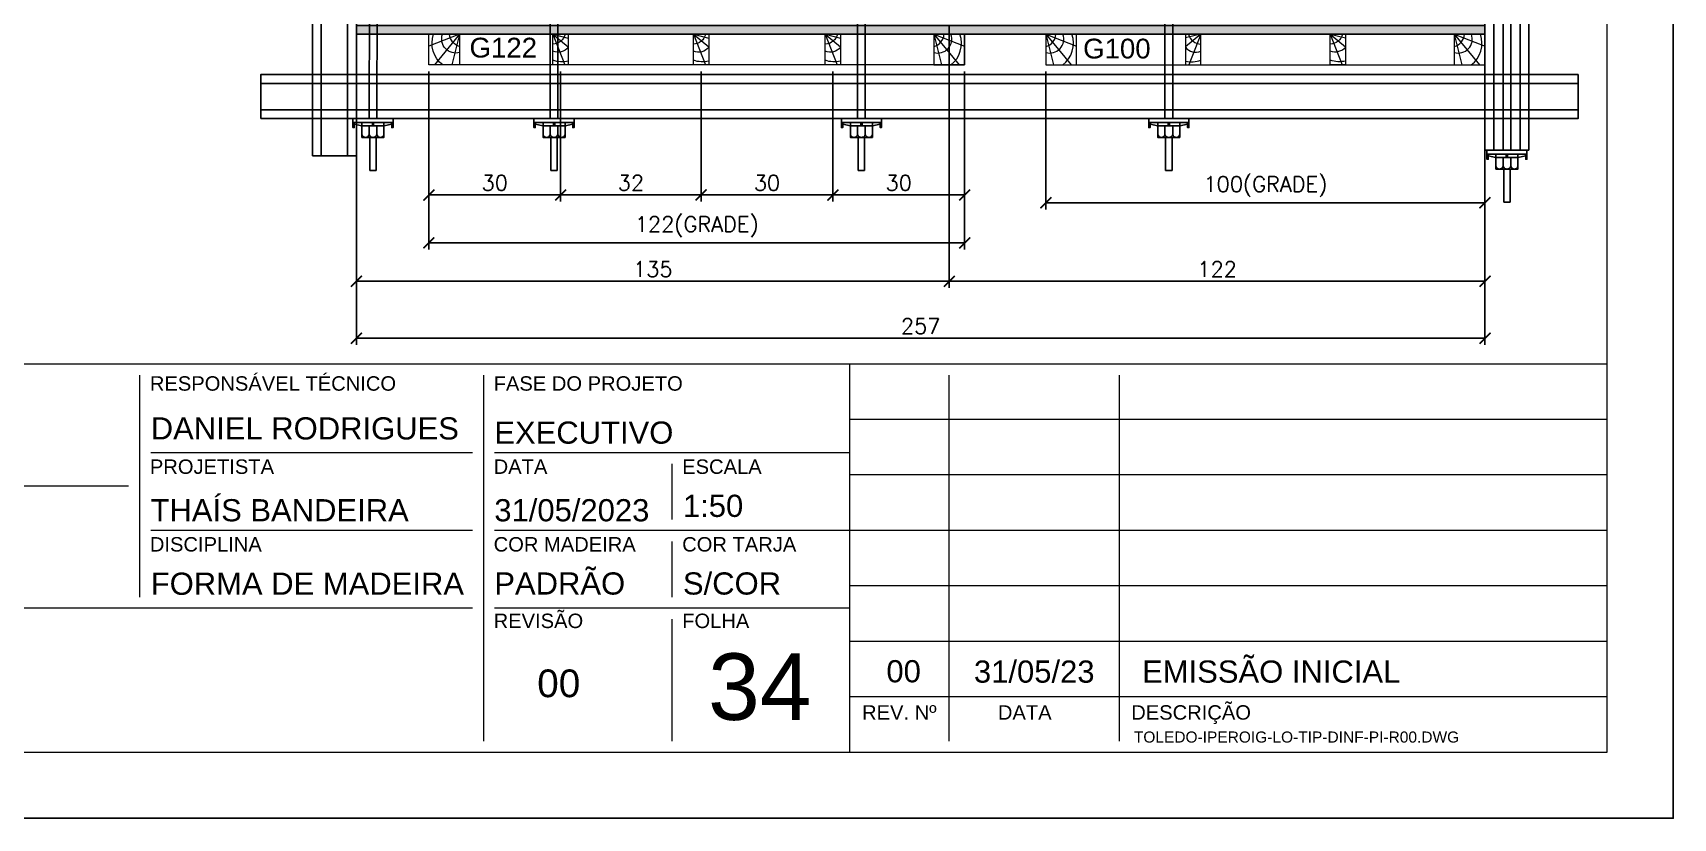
# Model space of a CAD drawing. Extents: x -23436 to 4767, y -3862 to 10024.
# Drawn here: x -16768 to -16021, y -518 to -160 of the extents above; entities that cross this region are included whole.
import ezdxf
from ezdxf.enums import TextEntityAlignment as Align

# ---------------------------------------------------------------- set-up
doc = ezdxf.new("R2010")
doc.units = 0
doc.header["$PDMODE"] = 2
doc.header["$PDSIZE"] = 10
doc.linetypes.add('CABLIN', pattern=[0.35, 0.25, -0.1])
doc.layers.get('0').update_dxf_attribs({"lineweight": 13})
doc.layers.get('Defpoints').update_dxf_attribs({"lineweight": 13})
for name, color, linetype in [('Barra de Ancoragem', 20, 'Continuous'), ('CHAPA', 1, 'Continuous'), ('Cota', 4, 'Continuous'), ('Cota Seção (2x)', 4, 'Continuous'), ('Hachura', 252, 'CABLIN'), ('MB Logo', 254, 'Continuous'), ('Perfil Metálico', 224, 'Continuous')]:
    doc.layers.add(name, color=color, linetype=linetype)
for name, color, linetype, lineweight in [('FOLHA MB', 7, 'Continuous', 13), ('Madeira', 100, 'Continuous', 13), ('N° FOLHA', 5, 'Continuous', 13), ('Texto Seção', 7, 'Continuous', 15)]:
    doc.layers.add(name, color=color, linetype=linetype, lineweight=lineweight)
doc.layers.add('Laje_Perimetro', color=7, linetype='Continuous', plot=False)
doc.styles.add('MB_C01', font='arial.ttf', dxfattribs={"height": 1.3})
doc.styles.add('MB_C02', font='arial.ttf', dxfattribs={"height": 2})
doc.styles.add('MB_C03', font='arial.ttf', dxfattribs={"height": 2.5})
doc.styles.add('MB_C04', font='arial.ttf', dxfattribs={"height": 6})
doc.styles.add('ROMANS', font='romans.shx')
doc.styles.add('SANSSERIF', font='sas_____.pfb')
doc.dimstyles.new('COTA SECAO', dxfattribs={"dimtxt": 7, "dimasz": 5, "dimexe": 3, "dimexo": 3, "dimgap": 2, "dimtad": 3, "dimdec": 1, "dimlfac": 0.5, "dimzin": 12, "dimdsep": 46, "dimtxsty": 'ROMANS', "dimblk": 'ARCHTICK', "dimcen": 0, "dimclrd": 4, "dimclre": 4, "dimclrt": 1, "dimadec": 1, "dimazin": 3, "dimtfac": 1, "dimtdec": 1, "dimtmove": 0, "dimatfit": 3, "dimldrblk": 'OBLIQUE', "dimfxl": 0, "dimtolj": 1, "dimtzin": 12, "dimarcsym": 0})

# ---------------------------------------------------------------- blocks, each defined once
blk = doc.blocks.new('A$C169d8357')
at = {"layer": 'FOLHA MB', "color": 1}
for p, q in [((1109.82, 356.72), (70, 356.72)), ((786.55, 351.67), (786.55, 250.65)), ((943.14, 351.67), (943.14, 184.99)), ((1109.82, 356.72), (1109.82, 179.94)), ((1455.02, 356.72), (1109.82, 356.72)), ((1155.28, 184.99), (1155.28, 351.67)), ((1232.62, 351.67), (1232.62, 184.99)), ((1455.02, 331.47), (1109.82, 331.47)), ((938.09, 316.32), (791.61, 316.32)), ((1109.82, 316.32), (948.19, 316.32)), ((1029, 311.26), (1029, 286.01)), ((781.5, 301.16), (450.7, 301.16)), ((1455.02, 306.21), (1109.82, 306.21)), ((938.09, 280.96), (791.61, 280.96)), ((1109.82, 280.96), (948.19, 280.96)), ((1455.02, 280.96), (1109.82, 280.96)), ((1029, 275.91), (1029, 250.65)), ((1455.02, 255.7), (1109.82, 255.7)), ((938.09, 245.6), (450.7, 245.6)), ((1109.82, 245.6), (948.19, 245.6)), ((1029, 240.55), (1029, 184.99)), ((1455.02, 230.45), (1109.82, 230.45)), ((1455.02, 205.19), (1109.82, 205.19))]:
    blk.add_line(p, q, dxfattribs=at)
for points in [[(0, 1199.94), (0, 149.94), (1485.02, 149.94), (1485.02, 1199.94)], [(70, 1169.94), (70, 179.94), (1455.02, 179.94), (1455.02, 1169.94)]]:
    blk.add_lwpolyline(points, close=True, dxfattribs=at)
at = {"layer": 'FOLHA MB', "color": 6, "style": 'MB_C01'}
for s, height, p in [('RESPONSÁVEL TÉCNICO', 6.5663, (791.21, 344.6)), ('FASE DO PROJETO', 6.5663, (947.79, 344.6)), ('PROJETISTA', 6.566, (791.21, 306.72)), ('DATA', 6.566, (947.79, 306.72)), ('ESCALA', 6.566, (1033.66, 306.72)), ('DISCIPLINA', 6.566, (791.21, 271.36)), ('COR MADEIRA', 6.5663, (947.79, 271.36)), ('COR TARJA', 6.566, (1033.66, 271.36)), ('REVISÃO', 6.566, (947.79, 236.51)), ('FOLHA', 6.566, (1033.66, 236.51))]:
    blk.add_text(s, height=height, dxfattribs=at).set_placement(p)
at = {"layer": 'FOLHA MB', "color": 5}
for s, height, style, p in [('DANIEL RODRIGUES', 10.102, 'MB_C02', (791.61, 322.38)), ('EXECUTIVO', 10.102, 'MB_C02', (948.09, 320.46)), ('THAÍS BANDEIRA', 10.102, 'MB_C02', (791.51, 285.11)), ('31/05/2023', 10.102, 'MB_C02', (948.09, 285.11)), ('1:50', 10.102, 'MB_C02', (1034, 287.12)), ('FORMA DE MADEIRA', 10.102, 'MB_C02', (791.61, 251.66)), ('PADRÃO', 10.102, 'MB_C02', (948.09, 251.76)), ('S/COR', 10.102, 'MB_C02', (1034, 251.76)), ('EMISSÃO INICIAL', 10.102, 'MB_C02', (1243.12, 211.64)), ('00', 12.628, 'MB_C03', (967.63, 205.03)), ('00', 10.102, 'MB_C02', (1126.67, 211.8)), ('31/05/23', 10.102, 'MB_C02', (1166.54, 211.64))]:
    blk.add_text(s, height=height, dxfattribs=dict(at, style=style)).set_placement(p)
at = {"layer": 'FOLHA MB', "color": 6, "style": 'MB_C01'}
for s, p in [('DESCRIÇÃO', (1265.45, 198.09)), ('REV. Nº', (1132.55, 198.09)), ('DATA', (1189.69, 198.09))]:
    blk.add_text(s, height=6.566, dxfattribs=at).set_placement(p, align=Align.MIDDLE_CENTER)
at = {"layer": 'FOLHA MB', "insert": (1239.38, 189.41), "char_height": 5.051, "width": 210.8177, "attachment_point": 1, "style": 'MB_C04'}
blk.add_mtext('TOLEDO-IPEROIG-LO-TIP-DINF-PI-R00.DWG', dxfattribs=at)
blk = doc.blocks.new('ERTYERTYUYTURTYUTRYU')
at = {"layer": 'Barra de Ancoragem'}
for p, q in [((8963.33, 10873.8), (8963.33, 10855.54)), ((8964.88, 10869.68), (8964.1, 10873.21)), ((8985.14, 10863.2), (8985.14, 10866.14)), ((8964.88, 10859.66), (8964.1, 10856.13))]:
    blk.add_line(p, q, dxfattribs=at)
at = {"layer": 'Barra de Ancoragem', "flags": 128}
for points in [[(8961.54, 10855.54), (8961.54, 10873.8), (8963.33, 10873.8), (8963.33, 10855.54)], [(8963.33, 10873.8), (8965.7, 10873.8), (8965.7, 10873.21), (8963.33, 10873.21)], [(8963.33, 10869.68), (8964.88, 10869.68), (8964.88, 10859.66), (8963.33, 10859.66)], [(8963.33, 10856.13), (8965.7, 10856.13), (8965.7, 10855.54), (8963.33, 10855.54)]]:
    blk.add_lwpolyline(points, close=True, dxfattribs=at)
for points in [[(8964.88, 10864.37), (8963.33, 10864.37), (8963.33, 10864.96), (8964.88, 10864.96), (8964.88, 10864.37), (8964.88, 10864.96)], [(8964.88, 10859.66), (8970.14, 10859.66), (8970.14, 10869.68), (8964.88, 10869.68)], [(8985.14, 10863.2), (8970.14, 10863.2), (8970.14, 10866.14), (8985.14, 10866.14)]]:
    blk.add_lwpolyline(points, dxfattribs=at)
for points in [[(8964.88, 10866.44), (8968.96, 10866.44, 0.729796), (8968.96, 10869.68, 0.729796)], [(8964.88, 10862.9), (8968.96, 10862.9, 0.666667), (8968.96, 10866.44, 0.666667)]]:
    blk.add_lwpolyline(points, format="xyb", dxfattribs=at)
at = {"layer": 'Barra de Ancoragem'}
blk.add_arc((8968.44, 10861.28), 1.7, 287.75636, 72.24364, dxfattribs=at)
blk = doc.blocks.new('PONTALETE')
at = {"layer": 'Madeira'}
for q in [(2.71, 7), (7, 5.76), (7, 1.74)]:
    blk.add_line((0, 0), q, dxfattribs=at)
blk.add_lwpolyline([(0, 0), (7, 0), (7, 7), (0, 7)], close=True, dxfattribs=at)
for centre, radius, start, end in [((2.04, 0.06), 6.23, 37.2818, 109.0913), ((1.09, 0.9), 3.19, 343.603, 109.9847), ((-0.21, -0.78), 3.09, 14.6322, 86.0383)]:
    blk.add_arc(centre, radius, start, end, dxfattribs=at)
blk = doc.blocks.new('MEIO PONTALETE')
at = {"layer": 'Madeira'}
for q in [(2.71, 7), (3.5, 2.88), (3.5, 0.87)]:
    blk.add_line((0, 0), q, dxfattribs=at)
blk.add_lwpolyline([(0, 0), (3.5, 0), (3.5, 7), (0, 7)], close=True, dxfattribs=at)
for centre, radius, start, end in [((2.04, 0.06), 6.23, 76.4499, 109.0913), ((1.09, 0.9), 3.19, 40.9063, 109.9847), ((-0.21, -0.78), 3.09, 14.6322, 86.0383)]:
    blk.add_arc(centre, radius, start, end, dxfattribs=at)
blk = doc.blocks.new('_ArchTick')
at = {"color": 0, "linetype": 'ByBlock', "const_width": 0.15}
blk.add_lwpolyline([(-0.5, -0.5), (0.5, 0.5)], dxfattribs=at)
blk = doc.blocks.new('*D5425')
at = {"layer": 'Cota Seção (2x)', "color": 4, "lineweight": -2, "transparency": 16777216}
for p, q in [((-16588.08, -177.76), (-16588.08, -258.78)), ((-16344.08, -177.76), (-16344.08, -258.78)), ((-16588.08, -255.78), (-16344.08, -255.78))]:
    blk.add_line(p, q, dxfattribs=at)
at = {"layer": 'Defpoints', "color": 0, "transparency": 16777216}
for p in [(-16588.08, -174.76), (-16344.08, -174.76), (-16344.08, -255.78)]:
    blk.add_point(p, dxfattribs=at)
at = {"layer": 'Cota Seção (2x)', "color": 4, "lineweight": -2, "transparency": 16777216, "xscale": 5, "yscale": 5, "zscale": 5, "rotation": 180}
blk.add_blockref('_ArchTick', (-16588.08, -255.78), dxfattribs=at)
at = {"layer": 'Cota Seção (2x)', "color": 4, "lineweight": -2, "transparency": 16777216, "xscale": 5, "yscale": 5, "zscale": 5}
blk.add_blockref('_ArchTick', (-16344.08, -255.78), dxfattribs=at)
at = {"layer": 'Cota Seção (2x)', "color": 1, "transparency": 16777216, "insert": (-16466.08, -248.44), "char_height": 7, "attachment_point": 5, "style": 'ROMANS'}
blk.add_mtext('\\A1;122(GRADE)', dxfattribs=at)
blk = doc.blocks.new('_OBLIQUE')
at = {"color": 0, "linetype": 'ByBlock', "lineweight": -2}
for p, q in [((0, 0), (-1, 0)), ((-0.5, -0.5), (0.5, 0.5))]:
    blk.add_line(p, q, dxfattribs=at)
blk = doc.blocks.new('*D5426')
at = {"layer": 'Cota Seção (2x)', "color": 4, "lineweight": -2, "transparency": 16777216}
for p, q in [((-16588.08, -177.76), (-16588.08, -236.96)), ((-16528.08, -177.76), (-16528.08, -236.96)), ((-16588.08, -233.96), (-16528.08, -233.96))]:
    blk.add_line(p, q, dxfattribs=at)
at = {"layer": 'Defpoints', "color": 0, "transparency": 16777216}
for p in [(-16588.08, -174.76), (-16528.08, -174.76), (-16528.08, -233.96)]:
    blk.add_point(p, dxfattribs=at)
at = {"layer": 'Cota Seção (2x)', "color": 4, "lineweight": -2, "transparency": 16777216, "xscale": 5, "yscale": 5, "zscale": 5, "rotation": 180}
blk.add_blockref('_ArchTick', (-16588.08, -233.96), dxfattribs=at)
at = {"layer": 'Cota Seção (2x)', "color": 4, "lineweight": -2, "transparency": 16777216, "xscale": 5, "yscale": 5, "zscale": 5}
blk.add_blockref('_ArchTick', (-16528.08, -233.96), dxfattribs=at)
at = {"layer": 'Cota Seção (2x)', "color": 1, "transparency": 16777216, "insert": (-16558.08, -228.46), "char_height": 7, "attachment_point": 5, "style": 'ROMANS'}
blk.add_mtext('\\A1;30', dxfattribs=at)
blk = doc.blocks.new('*D5427')
at = {"layer": 'Cota Seção (2x)', "color": 4, "lineweight": -2, "transparency": 16777216}
for p, q in [((-16528.08, -177.76), (-16528.08, -236.96)), ((-16464.08, -177.76), (-16464.08, -236.96)), ((-16528.08, -233.96), (-16464.08, -233.96))]:
    blk.add_line(p, q, dxfattribs=at)
at = {"layer": 'Defpoints', "color": 0, "transparency": 16777216}
for p in [(-16528.08, -174.76), (-16464.08, -174.76), (-16464.08, -233.96)]:
    blk.add_point(p, dxfattribs=at)
at = {"layer": 'Cota Seção (2x)', "color": 4, "lineweight": -2, "transparency": 16777216, "xscale": 5, "yscale": 5, "zscale": 5, "rotation": 180}
blk.add_blockref('_ArchTick', (-16528.08, -233.96), dxfattribs=at)
at = {"layer": 'Cota Seção (2x)', "color": 4, "lineweight": -2, "transparency": 16777216, "xscale": 5, "yscale": 5, "zscale": 5}
blk.add_blockref('_ArchTick', (-16464.08, -233.96), dxfattribs=at)
at = {"layer": 'Cota Seção (2x)', "color": 1, "transparency": 16777216, "insert": (-16496.08, -228.46), "char_height": 7, "attachment_point": 5, "style": 'ROMANS'}
blk.add_mtext('\\A1;32', dxfattribs=at)
blk = doc.blocks.new('*D5428')
at = {"layer": 'Cota Seção (2x)', "color": 4, "lineweight": -2, "transparency": 16777216}
for p, q in [((-16464.08, -177.76), (-16464.08, -236.96)), ((-16404.08, -177.76), (-16404.08, -236.96)), ((-16464.08, -233.96), (-16404.08, -233.96))]:
    blk.add_line(p, q, dxfattribs=at)
at = {"layer": 'Defpoints', "color": 0, "transparency": 16777216}
for p in [(-16464.08, -174.76), (-16404.08, -174.76), (-16404.08, -233.96)]:
    blk.add_point(p, dxfattribs=at)
at = {"layer": 'Cota Seção (2x)', "color": 4, "lineweight": -2, "transparency": 16777216, "xscale": 5, "yscale": 5, "zscale": 5, "rotation": 180}
blk.add_blockref('_ArchTick', (-16464.08, -233.96), dxfattribs=at)
at = {"layer": 'Cota Seção (2x)', "color": 4, "lineweight": -2, "transparency": 16777216, "xscale": 5, "yscale": 5, "zscale": 5}
blk.add_blockref('_ArchTick', (-16404.08, -233.96), dxfattribs=at)
at = {"layer": 'Cota Seção (2x)', "color": 1, "transparency": 16777216, "insert": (-16434.08, -228.46), "char_height": 7, "attachment_point": 5, "style": 'ROMANS'}
blk.add_mtext('\\A1;30', dxfattribs=at)
blk = doc.blocks.new('*D5429')
at = {"layer": 'Cota Seção (2x)', "color": 4, "lineweight": -2, "transparency": 16777216}
for p, q in [((-16404.08, -177.76), (-16404.08, -236.96)), ((-16344.08, -177.76), (-16344.08, -236.96)), ((-16404.08, -233.96), (-16344.08, -233.96))]:
    blk.add_line(p, q, dxfattribs=at)
at = {"layer": 'Defpoints', "color": 0, "transparency": 16777216}
for p in [(-16404.08, -174.76), (-16344.08, -174.76), (-16344.08, -233.96)]:
    blk.add_point(p, dxfattribs=at)
at = {"layer": 'Cota Seção (2x)', "color": 4, "lineweight": -2, "transparency": 16777216, "xscale": 5, "yscale": 5, "zscale": 5, "rotation": 180}
blk.add_blockref('_ArchTick', (-16404.08, -233.96), dxfattribs=at)
at = {"layer": 'Cota Seção (2x)', "color": 4, "lineweight": -2, "transparency": 16777216, "xscale": 5, "yscale": 5, "zscale": 5}
blk.add_blockref('_ArchTick', (-16344.08, -233.96), dxfattribs=at)
at = {"layer": 'Cota Seção (2x)', "color": 1, "transparency": 16777216, "insert": (-16374.08, -228.46), "char_height": 7, "attachment_point": 5, "style": 'ROMANS'}
blk.add_mtext('\\A1;30', dxfattribs=at)
blk = doc.blocks.new('*D5488')
at = {"layer": 'Cota Seção (2x)', "color": 4, "lineweight": -2, "transparency": 16777216}
for p, q in [((-16621.08, -163.76), (-16621.08, -276.25)), ((-16351.08, -159.76), (-16351.08, -276.25)), ((-16621.08, -273.25), (-16351.08, -273.25))]:
    blk.add_line(p, q, dxfattribs=at)
at = {"layer": 'Defpoints', "color": 0, "transparency": 16777216}
for p in [(-16351.08, -156.76), (-16621.08, -160.76), (-16351.08, -273.25)]:
    blk.add_point(p, dxfattribs=at)
at = {"layer": 'Cota Seção (2x)', "color": 4, "lineweight": -2, "transparency": 16777216, "xscale": 5, "yscale": 5, "zscale": 5, "rotation": 180}
blk.add_blockref('_ArchTick', (-16621.08, -273.25), dxfattribs=at)
at = {"layer": 'Cota Seção (2x)', "color": 4, "lineweight": -2, "transparency": 16777216, "xscale": 5, "yscale": 5, "zscale": 5}
blk.add_blockref('_ArchTick', (-16351.08, -273.25), dxfattribs=at)
at = {"layer": 'Cota Seção (2x)', "color": 1, "transparency": 16777216, "insert": (-16486.08, -267.75), "char_height": 7, "attachment_point": 5, "style": 'ROMANS'}
blk.add_mtext('\\A1;135', dxfattribs=at)
blk = doc.blocks.new('*D5489')
at = {"layer": 'Cota Seção (2x)', "color": 4, "lineweight": -2, "transparency": 16777216}
for p, q in [((-16351.08, -159.76), (-16351.08, -276.25)), ((-16107.08, -161.76), (-16107.08, -276.25)), ((-16351.08, -273.25), (-16107.08, -273.25))]:
    blk.add_line(p, q, dxfattribs=at)
at = {"layer": 'Defpoints', "color": 0, "transparency": 16777216}
for p in [(-16351.08, -156.76), (-16107.08, -158.76), (-16107.08, -273.25)]:
    blk.add_point(p, dxfattribs=at)
at = {"layer": 'Cota Seção (2x)', "color": 4, "lineweight": -2, "transparency": 16777216, "xscale": 5, "yscale": 5, "zscale": 5, "rotation": 180}
blk.add_blockref('_ArchTick', (-16351.08, -273.25), dxfattribs=at)
at = {"layer": 'Cota Seção (2x)', "color": 4, "lineweight": -2, "transparency": 16777216, "xscale": 5, "yscale": 5, "zscale": 5}
blk.add_blockref('_ArchTick', (-16107.08, -273.25), dxfattribs=at)
at = {"layer": 'Cota Seção (2x)', "color": 1, "transparency": 16777216, "insert": (-16229.08, -267.75), "char_height": 7, "attachment_point": 5, "style": 'ROMANS'}
blk.add_mtext('\\A1;122', dxfattribs=at)
blk = doc.blocks.new('*D5507')
at = {"layer": 'Cota Seção (2x)', "color": 4, "lineweight": -2, "transparency": 16777216}
for p, q in [((-16621.08, -163.76), (-16621.08, -302.2)), ((-16107.08, -161.76), (-16107.08, -302.2)), ((-16621.08, -299.2), (-16107.08, -299.2))]:
    blk.add_line(p, q, dxfattribs=at)
at = {"layer": 'Defpoints', "color": 0, "transparency": 16777216}
for p in [(-16621.08, -160.76), (-16107.08, -158.76), (-16107.08, -299.2)]:
    blk.add_point(p, dxfattribs=at)
at = {"layer": 'Cota Seção (2x)', "color": 4, "lineweight": -2, "transparency": 16777216, "xscale": 5, "yscale": 5, "zscale": 5, "rotation": 180}
blk.add_blockref('_ArchTick', (-16621.08, -299.2), dxfattribs=at)
at = {"layer": 'Cota Seção (2x)', "color": 4, "lineweight": -2, "transparency": 16777216, "xscale": 5, "yscale": 5, "zscale": 5}
blk.add_blockref('_ArchTick', (-16107.08, -299.2), dxfattribs=at)
at = {"layer": 'Cota Seção (2x)', "color": 1, "transparency": 16777216, "insert": (-16364.08, -293.7), "char_height": 7, "attachment_point": 5, "style": 'ROMANS'}
blk.add_mtext('\\A1;257', dxfattribs=at)
blk = doc.blocks.new('*D5466')
at = {"layer": 'Cota Seção (2x)', "color": 4, "lineweight": -2, "transparency": 16777216}
for p, q in [((-16307.08, -177.76), (-16307.08, -240.51)), ((-16107.08, -177.76), (-16107.08, -240.51)), ((-16307.08, -237.51), (-16107.08, -237.51))]:
    blk.add_line(p, q, dxfattribs=at)
at = {"layer": 'Defpoints', "color": 0, "transparency": 16777216}
for p in [(-16307.08, -174.76), (-16107.08, -174.76), (-16107.08, -237.51)]:
    blk.add_point(p, dxfattribs=at)
at = {"layer": 'Cota Seção (2x)', "color": 4, "lineweight": -2, "transparency": 16777216, "xscale": 5, "yscale": 5, "zscale": 5, "rotation": 180}
blk.add_blockref('_ArchTick', (-16307.08, -237.51), dxfattribs=at)
at = {"layer": 'Cota Seção (2x)', "color": 4, "lineweight": -2, "transparency": 16777216, "xscale": 5, "yscale": 5, "zscale": 5}
blk.add_blockref('_ArchTick', (-16107.08, -237.51), dxfattribs=at)
at = {"layer": 'Cota Seção (2x)', "color": 1, "transparency": 16777216, "insert": (-16207.08, -230.17), "char_height": 7, "attachment_point": 5, "style": 'ROMANS'}
blk.add_mtext('\\A1;100(GRADE)', dxfattribs=at)

msp = doc.modelspace()

# ---------------------------------------------------------------- hatches: boundary and pattern name
at = {"layer": 'Hachura'}
h = msp.add_hatch(color=256, dxfattribs=at)
h.dxf.hatch_style = 1
h.paths.add_polyline_path([(-16621.082, -156.756), (-16621.082, -160.756), (-16107.082, -160.756), (-16107.082, -156.756)])

# ---------------------------------------------------------------- linework, layer by layer
for points in [[(-16588.082, -174.756), (-16588.082, -160.756), (-16344.082, -160.756), (-16344.082, -174.756)], [(-16307.082, -174.756), (-16107.082, -174.756), (-16107.082, -160.756), (-16307.082, -160.756)]]:
    msp.add_lwpolyline(points, close=True)
at = {"layer": 'Barra de Ancoragem', "flags": 128}
for points in [[(-16095.306, -72.554), (-16095.306, -213.579), (-16098.857, -213.579), (-16098.857, -72.554)], [(-16529.306, -79.694), (-16529.306, -199.156), (-16532.858, -199.156), (-16532.858, -79.694)], [(-16389.306, -75.694), (-16389.306, -199.156), (-16392.858, -199.156), (-16392.858, -75.694)], [(-16249.306, -75.694), (-16249.306, -199.156), (-16252.858, -199.156), (-16252.858, -75.694)], [(-16611.767, -199.156), (-16611.422, -92.758), (-16614.974, -92.758), (-16615.318, -199.156)]]:
    msp.add_lwpolyline(points, close=True, dxfattribs=at)
at = {"layer": 'CHAPA'}
msp.add_lwpolyline([(-16621.082, -156.756), (-16621.082, -160.756), (-16107.082, -160.756), (-16107.082, -156.756)], close=True, dxfattribs=at)
at = {"layer": 'Cota', "color": 2}
msp.add_line((-16351.082, -160.756), (-16351.082, -156.756), dxfattribs=at)
at = {"layer": 'Laje_Perimetro'}
msp.add_lwpolyline([(-16021.356, 532.259), (-17506.377, 532.259), (-17506.377, -517.741), (-16021.356, -517.741)], close=True, dxfattribs=at)
at = {"layer": 'Perfil Metálico'}
for points in [[(-16641.082, -216.213), (-16621.082, -216.213), (-16621.082, 391.221), (-16641.082, 391.221)], [(-16625.082, 391.221), (-16637.082, 391.221), (-16637.082, -216.213), (-16625.082, -216.213)], [(-16087.082, -213.579), (-16107.082, -213.579), (-16107.082, -72.554), (-16087.082, -72.554)], [(-16103.082, -72.554), (-16091.082, -72.554), (-16091.082, -213.579), (-16103.082, -213.579)], [(-16664.66, -199.156), (-16664.66, -179.156), (-16064.683, -179.156), (-16064.683, -199.156)], [(-16064.683, -183.156), (-16064.683, -195.156), (-16664.66, -195.156), (-16664.66, -183.156)]]:
    msp.add_lwpolyline(points, close=True, dxfattribs=at)

# ---------------------------------------------------------------- block references
for p, rotation in [((-27478.211, 8762.389), 270), ((-27395.751, 8762.389), 269.9999998532451), ((-27255.751, 8762.389), 269.9999998532451), ((-27115.751, 8762.389), 269.9999998532451), ((-26961.75, 8747.966), 270)]:
    msp.add_blockref('ERTYERTYUYTURTYUTRYU', p, dxfattribs=dict(rotation=rotation))
at = {"layer": 'Madeira'}
for name, p, xscale, yscale, zscale, rotation in [('PONTALETE', (-16574.082, -160.756), -2, 2, 2, 90.00000000000007), ('MEIO PONTALETE', (-16531.582, -160.756), -1.999999997962732, 1.999999997962732, 1.999999997962732, 180), ('MEIO PONTALETE', (-16467.582, -160.756), -1.999999997962732, 1.999999997962732, 1.999999997962732, 180), ('MEIO PONTALETE', (-16407.582, -160.756), -1.999999997962732, 1.999999997962732, 1.999999997962732, 180), ('PONTALETE', (-16358.082, -160.756), 2, 2, 2, 269.9999999999999), ('PONTALETE', (-16307.082, -160.756), 2, 2, 2, 269.9999999999999), ('MEIO PONTALETE', (-16236.498, -160.741), 1.999999997962732, 1.999999997962732, 1.999999997962732, 179.9999999999999), ('MEIO PONTALETE', (-16177.539, -160.727), -1.999999997962732, 1.999999997962732, 1.999999997962732, 180), ('PONTALETE', (-16121.039, -160.756), 2, 2, 2, 269.9999999999999)]:
    msp.add_blockref(name, p, dxfattribs=dict(at, xscale=xscale, yscale=yscale, zscale=zscale, rotation=rotation))
at = {"layer": 'MB Logo'}
msp.add_blockref('A$C169d8357', (-17506.377, -667.679), dxfattribs=at)

# ---------------------------------------------------------------- texts
at = {"layer": 'N° FOLHA', "color": 5, "style": 'MB_C04'}
msp.add_text('34', height=30.3061, dxfattribs=at).set_placement((-16460.91, -472.997))
at = {"layer": 'Texto Seção', "color": 0, "linetype": 'Continuous', "style": 'SANSSERIF'}
for s, p in [('G122', (-16569.581, -166.873)), ('G100', (-16290.115, -167.298))]:
    msp.add_text(s, height=9, dxfattribs=at).set_placement(p, align=Align.MIDDLE_LEFT)

# ---------------------------------------------------------------- dimensions: what is measured, and where the dimension line sits
at = {"layer": 'Cota Seção (2x)'}
for base, p1, p2, picture, middle in [((-16351.082, -273.252), (-16621.082, -160.756), (-16351.082, -156.756), '*D5488', (-16486.082, -267.752)), ((-16107.082, -273.252), (-16351.082, -156.756), (-16107.082, -158.756), '*D5489', (-16229.082, -267.752)), ((-16107.082, -299.201), (-16621.082, -160.756), (-16107.082, -158.756), '*D5507', (-16364.082, -293.701)), ((-16528.082, -233.956), (-16588.082, -174.756), (-16528.082, -174.756), '*D5426', (-16558.082, -228.456)), ((-16464.082, -233.956), (-16528.082, -174.756), (-16464.082, -174.756), '*D5427', (-16496.082, -228.456)), ((-16404.082, -233.956), (-16464.082, -174.756), (-16404.082, -174.756), '*D5428', (-16434.082, -228.456))]:
    dim = msp.add_linear_dim(base=base, p1=p1, p2=p2, dimstyle='COTA SECAO', dxfattribs=at)
    dim.commit()
    dim.dimension.update_dxf_attribs({"geometry": picture, "text_midpoint": middle})
for base, p1, p2, picture, middle in [((-16344.082, -255.778), (-16588.082, -174.756), (-16344.082, -174.756), '*D5425', (-16466.082, -248.445)), ((-16107.082, -237.507), (-16307.082, -174.756), (-16107.082, -174.756), '*D5466', (-16207.082, -230.174))]:
    dim = msp.add_linear_dim(base=base, p1=p1, p2=p2, text='<>(GRADE)', dimstyle='COTA SECAO', dxfattribs=at)
    dim.commit()
    dim.dimension.update_dxf_attribs({"geometry": picture, "text_midpoint": middle})
dim = msp.add_linear_dim(base=(-16344.082, -233.956), p1=(-16404.082, -174.756), p2=(-16344.082, -174.756), dimstyle='COTA SECAO', dxfattribs=at)
dim.commit()
dim.dimension.update_dxf_attribs({"geometry": '*D5429', "text_midpoint": (-16374.082, -233.956), "dimtype": 160})

doc.saveas('drawing.dxf')
